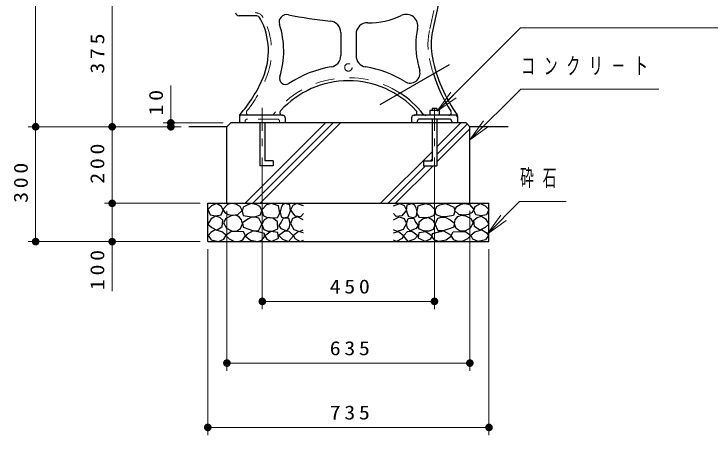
# Model space of a CAD drawing. Units: millimetres on the paper, scale 1:20. Extents: x -365 to 0, y 0 to 257.
# Drawn here: x -148.1 to -57.1, y 65.7 to 120.7 of the extents above; entities that cross this region are included whole.
import ezdxf

# ---------------------------------------------------------------- set-up
doc = ezdxf.new("R2010")
doc.units = ezdxf.units.MM
doc.linetypes.add('USER1', pattern=[4.5, 2.5, -2])
doc.linetypes.add('USER2', pattern=[6, 3, -1, 1, -1])
doc.layers.add('LY_1', color=7, linetype='Continuous', lineweight=25)
doc.styles.add('ＭＳ ゴシック', font='')
doc.styles.get('ＭＳ ゴシック').set_extended_font_data('MS Gothic')

# ---------------------------------------------------------------- blocks, each defined once
blk = doc.blocks.new('filled_dot')
at = {"color": 0, "linetype": 'Continuous', "lineweight": -2, "const_width": 1.25}
blk.add_lwpolyline([(-0.625, 0, 1), (0.625, 0, 1)], format="xyb", close=True, dxfattribs=at)

msp = doc.modelspace()

# ---------------------------------------------------------------- linework, layer by layer
at = {"layer": 'LY_1', "lineweight": 13}
for p, q in [((-145.261, 105.935), (-145.261, 143.776)), ((-135.261, 105.935), (-135.261, 124.689)), ((-127.593, 105.935), (-127.593, 111.316)), ((-92.765, 107.96), (-90.998, 110.435)), ((-92.765, 107.96), (-90.644, 110.082)), ((-90.291, 109.728), (-92.765, 107.96)), ((-88.511, 104.243), (-86.727, 106.706)), ((-126.261, 105.935), (-146.261, 105.935)), ((-145.261, 90.935), (-145.261, 105.935)), ((-126.261, 105.935), (-136.261, 105.935)), ((-135.261, 95.935), (-135.261, 105.935)), ((-120.761, 106.435), (-128.593, 106.435)), ((-117.876, 95.935), (-107.376, 106.435)), ((-116.886, 95.935), (-106.386, 106.435)), ((-115.897, 95.935), (-105.397, 106.435)), ((-92.818, 103.315), (-89.699, 106.435)), ((-92.818, 102.325), (-88.86, 106.284)), ((-92.818, 101.335), (-88.511, 105.643)), ((-88.511, 104.243), (-86.376, 106.35)), ((-86.025, 105.995), (-88.511, 104.243)), ((-115.636, 101.927), (-115.636, 82.128)), ((-100.199, 95.935), (-93.453, 102.68)), ((-93.136, 101.927), (-93.136, 82.128)), ((-99.209, 95.935), (-94.31, 100.833)), ((-98.219, 95.935), (-93.32, 100.833)), ((-123.761, 95.935), (-136.261, 95.935)), ((-135.261, 84.463), (-135.261, 95.935)), ((-120.261, 94.935), (-120.261, 74.071)), ((-88.511, 94.935), (-88.511, 74.071)), ((-86.246, 91.925), (-84.479, 94.4)), ((-86.246, 91.925), (-84.125, 94.046)), ((-83.772, 93.693), (-86.246, 91.925)), ((-123.761, 90.935), (-146.261, 90.935)), ((-122.761, 89.935), (-122.761, 65.672)), ((-86.011, 89.935), (-86.011, 65.672)), ((-93.136, 83.128), (-115.636, 83.128)), ((-88.511, 75.071), (-120.261, 75.071)), ((-86.011, 66.672), (-122.761, 66.672))]:
    msp.add_line(p, q, dxfattribs=at)
at = {"layer": 'LY_1', "linetype": 'USER1', "lineweight": 13}
for p, q in [((-89.366, 138.718), (-93.786, 118.492)), ((-117.886, 106.635), (-117.886, 106.435)), ((-113.686, 106.935), (-117.586, 106.935)), ((-113.386, 106.635), (-113.386, 106.435))]:
    msp.add_line(p, q, dxfattribs=at)
at = {"layer": 'LY_1'}
for p, q in [((-88.986, 138.585), (-93.395, 118.406)), ((-116.57, 120.435), (-118.658, 120.435)), ((-105.386, 118.242), (-105.386, 115.232)), ((-103.386, 118.025), (-103.386, 115.232)), ((-100.228, 108.83), (-91.161, 114.065)), ((-93.453, 108.333), (-93.453, 108.05)), ((-92.818, 108.333), (-93.453, 108.333)), ((-92.818, 108.333), (-92.818, 108.05)), ((-112.994, 107.435), (-118.436, 107.435)), ((-90.336, 107.435), (-95.778, 107.435)), ((-92.531, 108.05), (-93.741, 108.05)), ((-93.741, 108.05), (-93.741, 107.435)), ((-92.531, 108.05), (-92.531, 107.435)), ((-90.136, 107.371), (-90.136, 106.435)), ((-118.636, 107.359), (-118.636, 106.435)), ((-112.636, 107.085), (-112.636, 106.435)), ((-96.136, 107.085), (-96.136, 106.435)), ((-95.386, 106.635), (-95.386, 106.435)), ((-91.186, 106.935), (-95.086, 106.935)), ((-93.453, 106.935), (-93.453, 101.468)), ((-92.818, 106.935), (-92.818, 100.833)), ((-90.886, 106.635), (-90.886, 106.435)), ((-120.261, 105.935), (-125.261, 105.935)), ((-120.261, 105.935), (-119.761, 106.435)), ((-120.261, 95.935), (-120.261, 105.935)), ((-89.011, 106.435), (-119.761, 106.435)), ((-115.953, 106.435), (-115.953, 100.833)), ((-115.318, 106.435), (-115.318, 101.468)), ((-89.011, 106.435), (-88.511, 105.935)), ((-83.511, 105.935), (-88.511, 105.935)), ((-88.511, 95.935), (-88.511, 105.935)), ((-114.203, 101.468), (-115.318, 101.468)), ((-114.203, 101.468), (-114.203, 100.833)), ((-94.568, 101.468), (-93.453, 101.468)), ((-94.568, 101.468), (-94.568, 100.833)), ((-93.675, 101.468), (-93.453, 101.69)), ((-114.203, 100.833), (-115.953, 100.833)), ((-94.568, 100.833), (-92.818, 100.833)), ((-122.761, 90.935), (-122.761, 95.935)), ((-122.761, 95.935), (-86.011, 95.935)), ((-86.011, 90.935), (-86.011, 95.935)), ((-122.761, 90.935), (-86.011, 90.935))]:
    msp.add_line(p, q, dxfattribs=at)
at = {"layer": 'LY_1', "linetype": 'USER2', "lineweight": 13}
for p, q in [((-115.636, 108.393), (-115.636, 102.927)), ((-93.136, 108.393), (-93.136, 102.927))]:
    msp.add_line(p, q, dxfattribs=at)
at = {"layer": 'LY_1', "lineweight": 13}
for points in [[(-92.765, 107.96), (-81.885, 118.849), (-51.697, 118.849)], [(-88.511, 104.243), (-81.838, 110.83), (-63.791, 110.83)], [(-86.246, 91.925), (-82.004, 96.168), (-75.938, 96.168)]]:
    msp.add_lwpolyline(points, dxfattribs=at)
at = {"layer": 'LY_1'}
for points in [[(-121.639, 95.905), (-122.272, 95.604), (-122.748, 95.128), (-122.447, 94.431), (-121.718, 94.289), (-121.021, 94.447), (-120.767, 95.033), (-120.957, 95.54)], [(-119.667, 95.909), (-120.194, 95.774), (-120.776, 95.139), (-120.546, 94.72), (-120.089, 94.482), (-119.573, 94.409), (-118.829, 94.477), (-118.262, 95.017), (-118.546, 95.517), (-119.079, 95.828)], [(-117.076, 95.919), (-117.613, 95.696), (-118.159, 95.427), (-118.276, 94.926), (-118.141, 94.362), (-117.318, 94.201), (-116.593, 94.156), (-115.868, 94.416), (-115.716, 95.024), (-115.949, 95.535), (-116.351, 95.758)], [(-114.457, 95.893), (-115.087, 95.732), (-115.717, 95.065), (-115.532, 94.348), (-115.092, 94.132), (-114.531, 94.063), (-113.665, 94.088), (-113.332, 94.657), (-113.517, 95.621)], [(-113.184, 95.344), (-113.32, 94.82), (-113.193, 94.189), (-112.823, 94.062), (-112.273, 94.153), (-111.966, 94.965), (-112.047, 95.723), (-112.661, 95.931), (-113.013, 95.75)], [(-95.588, 95.344), (-95.452, 94.82), (-95.579, 94.189), (-95.949, 94.062), (-96.499, 94.153), (-96.806, 94.965), (-96.725, 95.723), (-96.111, 95.931), (-95.759, 95.75)], [(-94.315, 95.893), (-93.685, 95.732), (-93.054, 95.065), (-93.24, 94.348), (-93.68, 94.132), (-94.241, 94.063), (-95.107, 94.088), (-95.44, 94.657), (-95.255, 95.621)], [(-91.696, 95.919), (-91.159, 95.696), (-90.613, 95.427), (-90.496, 94.926), (-90.631, 94.362), (-91.454, 94.201), (-92.179, 94.156), (-92.904, 94.416), (-93.056, 95.024), (-92.823, 95.535), (-92.421, 95.758)], [(-89.105, 95.909), (-88.578, 95.774), (-87.996, 95.139), (-88.226, 94.72), (-88.683, 94.482), (-89.199, 94.409), (-89.943, 94.477), (-90.51, 95.017), (-90.226, 95.517), (-89.693, 95.828)], [(-87.133, 95.905), (-86.5, 95.604), (-86.024, 95.128), (-86.325, 94.431), (-87.054, 94.289), (-87.751, 94.447), (-88.005, 95.033), (-87.815, 95.54)], [(-121.765, 94.257), (-122.304, 93.909), (-122.748, 93.227), (-122.241, 92.768), (-121.575, 92.451), (-120.878, 92.895), (-120.799, 93.734), (-121.207, 94.097)], [(-120.303, 92.693), (-119.681, 92.348), (-119.005, 92.301), (-118.492, 92.662), (-118.248, 93.26), (-118.36, 93.798), (-118.708, 94.206), (-119.174, 94.371), (-119.708, 94.314), (-120.398, 93.946), (-120.694, 93.368)], [(-117.127, 94.089), (-117.681, 93.791), (-118.208, 93.372), (-118.154, 92.818), (-117.41, 92.548), (-116.775, 92.332), (-116.126, 92.359), (-115.721, 93.224), (-116.072, 93.981), (-116.576, 94.145)], [(-114.843, 94.081), (-115.387, 93.772), (-115.72, 93.154), (-115.448, 92.536), (-114.923, 92.287), (-114.286, 92.289), (-113.594, 92.585), (-113.656, 93.512), (-114.179, 93.935)], [(-112.931, 94.012), (-113.166, 93.492), (-113.488, 93.035), (-113.228, 92.664), (-112.449, 92.33), (-112.122, 92.691), (-111.992, 93.319), (-112.177, 93.975)], [(-95.841, 94.012), (-95.606, 93.492), (-95.284, 93.035), (-95.544, 92.664), (-96.323, 92.33), (-96.65, 92.691), (-96.78, 93.319), (-96.595, 93.975)], [(-93.929, 94.081), (-93.385, 93.772), (-93.052, 93.154), (-93.324, 92.536), (-93.848, 92.287), (-94.486, 92.289), (-95.178, 92.585), (-95.116, 93.512), (-94.593, 93.935)], [(-91.645, 94.089), (-91.091, 93.791), (-90.564, 93.372), (-90.618, 92.818), (-91.362, 92.548), (-91.997, 92.332), (-92.645, 92.359), (-93.051, 93.224), (-92.7, 93.981), (-92.196, 94.145)], [(-88.469, 92.693), (-89.091, 92.348), (-89.767, 92.301), (-90.28, 92.662), (-90.524, 93.26), (-90.412, 93.798), (-90.064, 94.206), (-89.598, 94.371), (-89.064, 94.314), (-88.374, 93.946), (-88.077, 93.368)], [(-87.007, 94.257), (-86.468, 93.909), (-86.024, 93.227), (-86.531, 92.768), (-87.197, 92.451), (-87.894, 92.895), (-87.973, 93.734), (-87.565, 94.097)], [(-121.806, 92.46), (-122.375, 92.141), (-122.713, 91.719), (-122.309, 91.153), (-121.367, 90.949), (-120.651, 91.269), (-120.378, 91.774), (-120.917, 92.229)], [(-118.951, 92.253), (-119.735, 92.213), (-120.397, 91.74), (-119.965, 91.28), (-119.275, 90.969), (-118.71, 90.961), (-118.167, 91.186), (-117.829, 91.713), (-118.086, 92.199)], [(-116.836, 92.345), (-117.606, 91.926), (-117.849, 91.629), (-117.16, 91.142), (-116.214, 90.953), (-115.684, 91.137), (-115.336, 91.561), (-115.363, 91.98), (-116.228, 92.21)], [(-114.514, 92.237), (-115.317, 91.68), (-115.059, 91.236), (-114.415, 90.963), (-113.537, 91.371), (-113.624, 92.113)], [(-112.696, 92.301), (-113.463, 91.732), (-113.018, 91.263), (-112.202, 90.953), (-111.571, 91.708), (-112.115, 92.276)], [(-96.076, 92.301), (-95.309, 91.732), (-95.754, 91.263), (-96.57, 90.953), (-97.2, 91.708), (-96.657, 92.276)], [(-94.258, 92.237), (-93.455, 91.68), (-93.713, 91.236), (-94.357, 90.963), (-95.235, 91.371), (-95.148, 92.113)], [(-91.936, 92.345), (-91.166, 91.926), (-90.923, 91.629), (-91.612, 91.142), (-92.558, 90.953), (-93.088, 91.137), (-93.436, 91.561), (-93.409, 91.98), (-92.544, 92.21)], [(-89.821, 92.253), (-89.037, 92.213), (-88.375, 91.74), (-88.807, 91.28), (-89.497, 90.969), (-90.062, 90.961), (-90.605, 91.186), (-90.943, 91.713), (-90.686, 92.199)], [(-86.966, 92.46), (-86.397, 92.141), (-86.059, 91.719), (-86.463, 91.153), (-87.405, 90.949), (-88.121, 91.269), (-88.394, 91.774), (-87.855, 92.229)]]:
    msp.add_lwpolyline(points, close=True, dxfattribs=at)
for points in [[(-110.261, 95.599), (-111.116, 95.916), (-111.655, 95.647), (-111.972, 95.045), (-111.386, 94.285), (-110.61, 94.221), (-110.261, 94.617)], [(-98.511, 95.599), (-97.655, 95.916), (-97.117, 95.647), (-96.8, 95.045), (-97.386, 94.285), (-98.162, 94.221), (-98.511, 94.617)], [(-110.277, 93.793), (-111.037, 94.19), (-111.671, 93.936), (-111.972, 93.286), (-111.528, 92.51), (-110.768, 92.273), (-110.277, 92.479)], [(-98.495, 93.793), (-97.735, 94.19), (-97.101, 93.936), (-96.8, 93.286), (-97.244, 92.51), (-98.004, 92.273), (-98.495, 92.479)], [(-110.261, 92.067), (-110.926, 92.273), (-111.576, 91.718), (-111.402, 91.322), (-110.673, 90.958), (-110.261, 91.116)], [(-98.511, 92.067), (-97.846, 92.273), (-97.196, 91.718), (-97.37, 91.322), (-98.099, 90.958), (-98.511, 91.116)]]:
    msp.add_lwpolyline(points, dxfattribs=at)
at = {"layer": 'LY_1', "linetype": 'USER1', "lineweight": 13}
msp.add_circle((-104.386, 113.685), 0.487, dxfattribs=at)
at = {"layer": 'LY_1'}
for centre, radius, start, end in [((-118.658, 120.935), 0.5, 191.99991, 269.99996), ((-116.57, 119.635), 0.8, 27.60764, 89.99998), ((-112.44, 119.594), 1, 78.01344, 198.25853), ((-102.264, 167.526), 48, 258.01353, 264.64206), ((-101.636, 129.235), 9.713, 268.72239, 295.41346), ((-96.824, 119.107), 1.5, 347.90591, 115.41335), ((-123.836, 115.835), 9, 337.11993, 27.60761), ((-123.836, 115.835), 11, 342.31669, 18.2585), ((-106.886, 118.242), 1.5, 0, 84.64199), ((-101.886, 118.025), 1.5, 88.72237, 179.99996), ((-85.286, 116.635), 10.3, 167.90593, 191.74864), ((-85.286, 116.635), 8.3, 167.67523, 191.74863), ((-106.886, 115.232), 1.5, 279.28175, 0), ((-101.886, 115.232), 1.5, 179.99996, 260.71821), ((-73.831, 119.017), 20, 191.74864, 215.20709), ((-104.386, 99.935), 14, 99.28176, 123.68067), ((-104.386, 99.935), 14, 58.20286, 80.71814), ((-73.831, 119.017), 22, 191.74864, 195.12244), ((-96.324, 112.938), 1.3, 238.20292, 15.12235), ((-73.831, 119.017), 20.4, 197.61348, 212.77339), ((-131.944, 119.256), 17.8, 318.62709, 337.11994), ((-112.594, 112.25), 0.8, 162.31664, 303.6807), ((-104.386, 99.935), 12, 42.36251, 137.63741), ((-104.386, 99.935), 12.4, 38.3274, 56.97293), ((-118.436, 107.359), 0.2, 138.62719, 179.99996), ((-118.436, 107.235), 0.2, 89.99998, 179.99996), ((-112.994, 107.785), 0.35, 137.63744, 269.99995), ((-112.986, 107.085), 0.35, 0, 89.99998), ((-95.786, 107.085), 0.35, 89.99998, 179.99996), ((-95.778, 107.785), 0.35, 269.99996, 42.36247), ((-94.266, 107.935), 0.5, 218.32762, 269.99996), ((-91.278, 107.785), 0.35, 269.99996, 32.77331), ((-90.336, 107.235), 0.2, 0, 89.99998), ((-90.336, 107.371), 0.2, 0, 35.20693), ((-95.086, 106.635), 0.3, 89.99998, 179.99996), ((-91.186, 106.635), 0.3, 0, 89.99998)]:
    msp.add_arc(centre, radius, start, end, dxfattribs=at)
at = {"layer": 'LY_1', "linetype": 'USER1', "lineweight": 13}
for centre, radius, start, end in [((-116.57, 119.635), 1.2, 27.60764, 89.99998), ((-123.836, 115.835), 9.4, 337.11993, 27.60761), ((-85.286, 116.635), 8.7, 167.67523, 191.74863), ((-73.831, 119.017), 20.4, 191.74864, 197.61348), ((-131.944, 119.256), 18.2, 321.80001, 337.11992), ((-104.386, 99.935), 12.4, 56.97293, 141.67249), ((-117.366, 107.785), 0.35, 141.79986, 269.99995), ((-114.506, 107.935), 0.5, 269.99996, 321.67259), ((-117.586, 106.635), 0.3, 89.99998, 179.99996), ((-113.686, 106.635), 0.3, 0, 89.99998)]:
    msp.add_arc(centre, radius, start, end, dxfattribs=at)

# ---------------------------------------------------------------- block references
at = {"layer": 'LY_1', "lineweight": 13, "xscale": 0.4, "yscale": 0.4}
for p, rotation in [((-127.593, 106.435), 270), ((-145.261, 105.935), 270), ((-135.261, 105.935), 270), ((-135.261, 105.935), 90), ((-127.593, 105.935), 90), ((-135.261, 95.935), 270), ((-145.261, 90.935), 90), ((-135.261, 90.935), 90), ((-93.136, 83.128), 180), ((-88.511, 75.071), 180), ((-86.011, 66.672), 180)]:
    msp.add_blockref('filled_dot', p, dxfattribs=dict(at, rotation=rotation))
for p in [(-115.636, 83.128), (-120.261, 75.071), (-122.761, 66.672)]:
    msp.add_blockref('filled_dot', p, dxfattribs=at)

# ---------------------------------------------------------------- texts
at = {"layer": 'LY_1', "char_height": 1.833, "attachment_point": 8, "rotation": 90, "style": 'ＭＳ ゴシック'}
for s, insert in [('\\T1.33;\\W1.15;375', (-136.261, 115.728)), ('\\T1.34;\\W1.15;10', (-128.593, 109.316)), ('\\T1.33;\\W1.15;200', (-136.261, 101.351)), ('\\T1.33;\\W1.15;300', (-146.261, 98.851)), ('\\T1.33;\\W1.15;100', (-136.261, 87.463))]:
    msp.add_mtext(s, dxfattribs=dict(at, insert=insert))
at = {"layer": 'LY_1', "style": 'ＭＳ ゴシック'}
for s, insert, char_height, attachment_point in [('\\T1.64;\\W0.6;コンクリ－ト', (-81.791, 113.83), 2.199, 4), ('\\T1.64;\\W0.6;砕石', (-81.938, 99.168), 2.199, 4), ('\\T1.33;\\W1.15;450', (-103.971, 84.128), 1.833, 8), ('\\T1.33;\\W1.15;635', (-103.969, 76.071), 1.833, 8), ('\\T1.33;\\W1.15;735', (-103.969, 67.672), 1.833, 8)]:
    msp.add_mtext(s, dxfattribs=dict(at, insert=insert, char_height=char_height, attachment_point=attachment_point))

doc.saveas('drawing.dxf')
